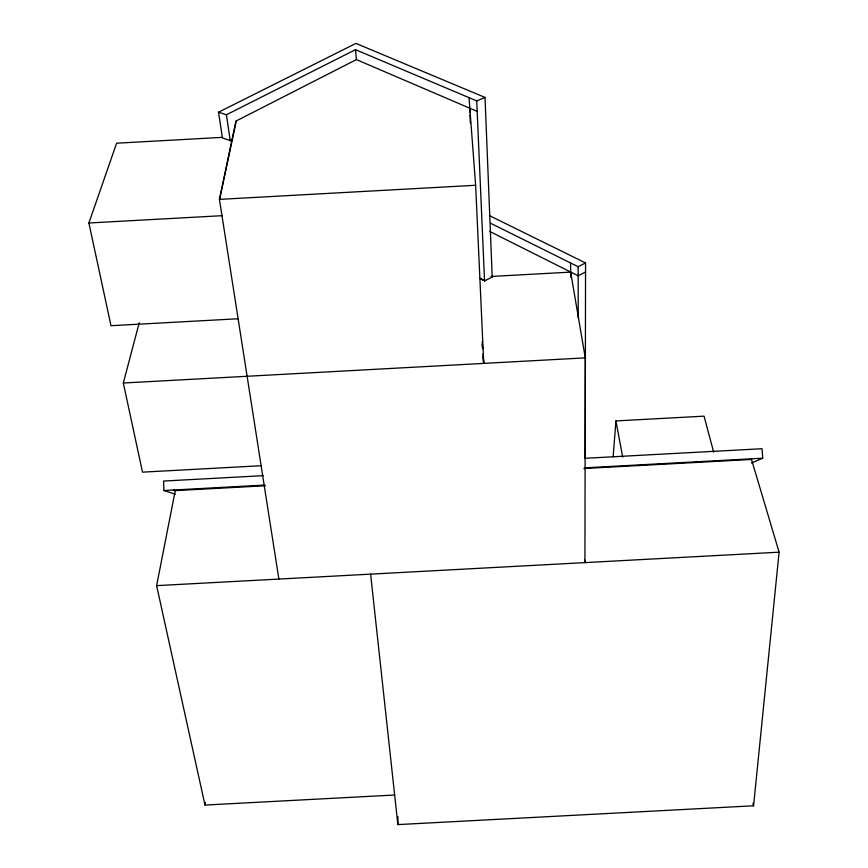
<?xml version="1.0" encoding="UTF-8"?>
<svg xmlns="http://www.w3.org/2000/svg" width="868" height="868" viewBox="0 0 868 868"><rect width="100%" height="100%" fill="white"/><g stroke="black" fill="none" stroke-linecap="round" stroke-linejoin="round"><path stroke-width="1.3" d="M570.591 262.971L570.634 272.01L585.282 357.866L584.934 562.616L584.555 559.947M585.216 458.575L585.553 262.928L489.476 215.644M583.936 468.525L751.504 459.465L779.106 552.178L753.565 805.786L397.869 824.6L397.924 816.56M613.123 456.915L615.944 420.926L704.067 416.152L713.67 452.141M394.658 795.012L204.989 805.059L205.347 802.412M204.989 805.059L156.62 585.64L175.249 490.626L265.532 485.744M278.867 579.065L219.43 199.38L235.912 121.108L356.412 59.588L477.172 111.386M219.626 199.369L236.28 120.999M261.127 465.725L142.504 472.149L123.321 383.016L139.206 322.82M238.114 318.762L110.995 325.706L88.894 223L116.605 143.209L221.373 137.415M232.667 139.542L230.465 140.692L232.429 139.661M479.895 278.433L484.55 280.896L492.21 277.055L485.028 97.433L355.945 43.4L218.53 112.189L222.436 137.947L230.237 140.594L232.494 139.422M585.542 271.977L578.164 275.785L489.671 231.409M490.539 223.239L578.153 266.726L585.553 262.928M218.53 112.189L226.418 114.771L355.5 49.671L476.716 100.916L485.028 97.433M751.504 463.024L762.722 458.206L762.039 448.723L585.26 458.282M219.43 199.38L475.642 185.275L483.747 363.399L483.075 353.97M88.894 223L221.98 215.687M123.321 383.016L585.282 357.866M263.188 475.664L163.575 481.056L163.9 490.529L175.412 494.174M163.9 490.529L264.501 485.093M584.49 467.841L762.722 458.206M156.62 585.64L779.106 552.178M173.383 490.019L175.249 490.626M492.21 277.055L491.093 276.469L570.818 272.107L570.851 277.51M480.232 278.389L484.778 280.787M752.968 803.171L753.565 805.786M615.944 420.926L622.681 457.067M226.418 114.771L230.237 140.594M370.614 574.139L397.869 824.6M355.5 49.671L356.412 59.588M475.642 185.275L469.024 97.661M482.207 341.851L482.684 348.578M482.217 344.553L482.51 348.589M483.085 356.672L483.574 363.41M469.696 108.174L469.881 112.232M470.011 114.934L470.391 123.05M476.716 100.916L484.55 280.896M578.153 266.726L578.229 317.764"/></g></svg>
